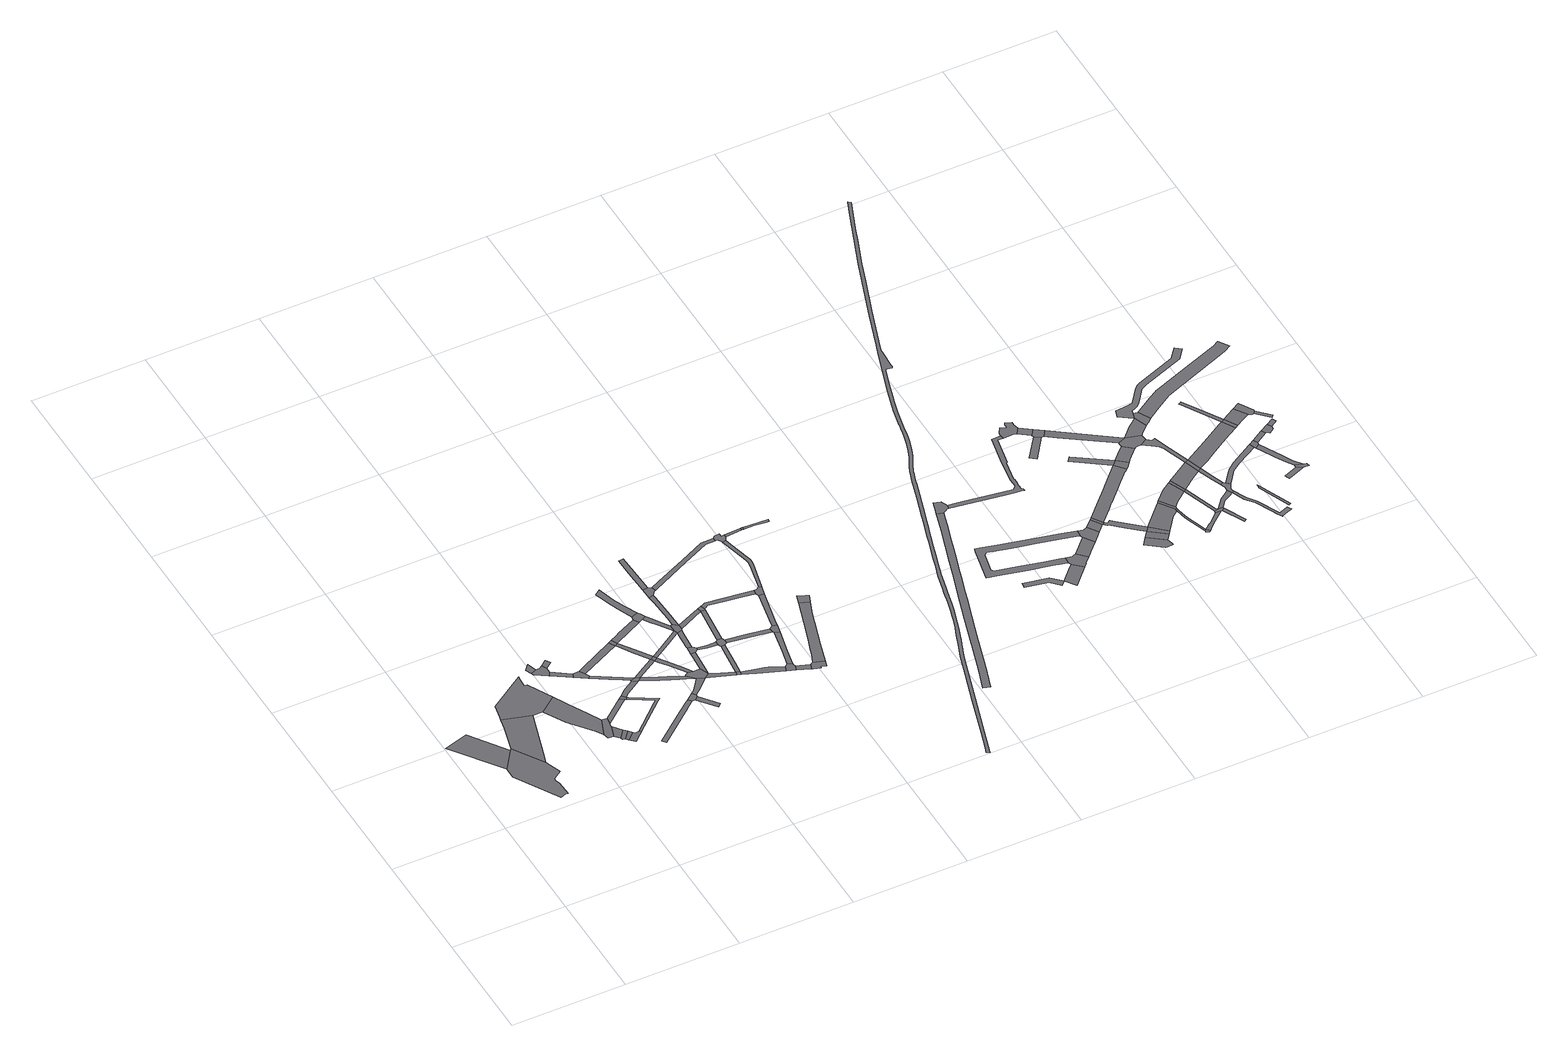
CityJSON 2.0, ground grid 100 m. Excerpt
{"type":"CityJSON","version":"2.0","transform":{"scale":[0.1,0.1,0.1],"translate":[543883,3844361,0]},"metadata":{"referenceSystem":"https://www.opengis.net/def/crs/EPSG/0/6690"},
"CityObjects":{
"road1":{"type":"Road","attributes":{"RoadStructureAttribute.sectionType":"1"},"geometry":[{"type":"MultiSurface","lod":"1","boundaries":[[[0,1,2,3]]]}]},
"road2":{"type":"Road","geometry":[{"type":"MultiSurface","lod":"1","boundaries":[[[4,3,2,5,6,7,8,9,10,11,12,13,14,15,16,17]]]}]},
"road3":{"type":"Road","attributes":{"RoadStructureAttribute.sectionType":"1"},"geometry":[{"type":"MultiSurface","lod":"1","boundaries":[[[18,19,4,17,20,21]]]}]},
"road4":{"type":"Road","attributes":{"RoadStructureAttribute.sectionType":"1"},"geometry":[{"type":"MultiSurface","lod":"1","boundaries":[[[22,23,24,25,26,27,18,21,28,29]]]}]},
"road5":{"type":"Road","attributes":{"RoadStructureAttribute.sectionType":"1"},"geometry":[{"type":"MultiSurface","lod":"1","boundaries":[[[30,31,32,33,29,28,34,35,36,37,38,39,40,41,42]]]}]},
"road6":{"type":"Road","geometry":[{"type":"MultiSurface","lod":"1","boundaries":[[[42,41,43,44,45,46,47,48]]]}]},
"road7":{"type":"Road","attributes":{"RoadStructureAttribute.sectionType":"1"},"geometry":[{"type":"MultiSurface","lod":"1","boundaries":[[[45,44,49,50,51]]]}]},
"road8":{"type":"Road","attributes":{"RoadStructureAttribute.sectionType":"1"},"geometry":[{"type":"MultiSurface","lod":"1","boundaries":[[[52,53,54,55]]]}]},
"road9":{"type":"Road","geometry":[{"type":"MultiSurface","lod":"1","boundaries":[[[51,50,56,57,58]]]}]},
"road10":{"type":"Road","attributes":{"RoadStructureAttribute.sectionType":"1"},"geometry":[{"type":"MultiSurface","lod":"1","boundaries":[[[58,57,59,60]]]}]},
"road11":{"type":"Road","geometry":[{"type":"MultiSurface","lod":"1","boundaries":[[[61,62,55,54,63,64,65,66]]]}]},
"road12":{"type":"Road","geometry":[{"type":"MultiSurface","lod":"1","boundaries":[[[67,68,60,59,69,70,71,72]]]}]},
"road13":{"type":"Road","attributes":{"RoadStructureAttribute.sectionType":"1"},"geometry":[{"type":"MultiSurface","lod":"1","boundaries":[[[73,65,64,74,75,76]]]}]},
"road14":{"type":"Road","attributes":{"RoadStructureAttribute.sectionType":"1"},"geometry":[{"type":"MultiSurface","lod":"1","boundaries":[[[77,78,61,66]]]}]},
"road15":{"type":"Road","attributes":{"RoadStructureAttribute.sectionType":"1"},"geometry":[{"type":"MultiSurface","lod":"1","boundaries":[[[79,48,47,80]]]}]},
"road16":{"type":"Road","geometry":[{"type":"MultiSurface","lod":"1","boundaries":[[[76,75,81,82,83,84,85]]]}]},
"road17":{"type":"Road","geometry":[{"type":"MultiSurface","lod":"1","boundaries":[[[86,79,80,87,88]]]}]},
"road18":{"type":"Road","attributes":{"RoadStructureAttribute.sectionType":"1"},"geometry":[{"type":"MultiSurface","lod":"1","boundaries":[[[89,90,91,92,93,88,87,94,95,96,97,98,72,71]]]}]},
"road19":{"type":"Road","attributes":{"RoadStructureAttribute.sectionType":"1"},"geometry":[{"type":"MultiSurface","lod":"1","boundaries":[[[99,100,83,82,101,102,103,104]]]}]},
"road20":{"type":"Road","attributes":{"RoadStructureAttribute.sectionType":"1"},"geometry":[{"type":"MultiSurface","lod":"1","boundaries":[[[105,106,107,86,88,108,109,110]]]}]},
"road21":{"type":"Road","attributes":{"RoadStructureAttribute.sectionType":"1"},"geometry":[{"type":"MultiSurface","lod":"1","boundaries":[[[111,112,113,114,115,116,117,118]]]}]},
"road22":{"type":"Road","attributes":{"RoadStructureAttribute.sectionType":"1"},"geometry":[{"type":"MultiSurface","lod":"1","boundaries":[[[119,120,85,84,121]]]}]},
"road23":{"type":"Road","geometry":[{"type":"MultiSurface","lod":"1","boundaries":[[[104,103,105,110,122]]]}]},
"road24":{"type":"Road","attributes":{"RoadStructureAttribute.sectionType":"1"},"geometry":[{"type":"MultiSurface","lod":"1","boundaries":[[[123,124,104,122,125,126]]]}]},
"road25":{"type":"Road","geometry":[{"type":"MultiSurface","lod":"1","boundaries":[[[127,119,121,128]]]}]},
"road26":{"type":"Road","geometry":[{"type":"MultiSurface","lod":"1","boundaries":[[[129,111,118,130,131,132]]]}]},
"road27":{"type":"Road","attributes":{"RoadStructureAttribute.sectionType":"1"},"geometry":[{"type":"MultiSurface","lod":"1","boundaries":[[[133,134,135,122,110,136,137,138,139,140,141,142]]]}]},
"road28":{"type":"Road","attributes":{"RoadStructureAttribute.sectionType":"1"},"geometry":[{"type":"MultiSurface","lod":"1","boundaries":[[[143,144,128,121,145,146,123,147]]]}]},
"road29":{"type":"Road","attributes":{"RoadStructureAttribute.sectionType":"1"},"geometry":[{"type":"MultiSurface","lod":"1","boundaries":[[[148,149,131,130]]]}]},
"road30":{"type":"Road","geometry":[{"type":"MultiSurface","lod":"1","boundaries":[[[147,123,126,150]]]}]},
"road31":{"type":"Road","attributes":{"RoadStructureAttribute.sectionType":"1"},"geometry":[{"type":"MultiSurface","lod":"1","boundaries":[[[141,151,152,153,129,132,154,155]]]}]},
"road32":{"type":"Road","attributes":{"RoadStructureAttribute.sectionType":"1"},"geometry":[{"type":"MultiSurface","lod":"1","boundaries":[[[156,157,158,127,128,159,160]]]}]},
"road33":{"type":"Road","attributes":{"RoadStructureAttribute.sectionType":"1"},"geometry":[{"type":"MultiSurface","lod":"1","boundaries":[[[161,162,150,126,163,164,165,166,167]]]}]},
"road34":{"type":"Road","geometry":[{"type":"MultiSurface","lod":"1","boundaries":[[[166,142,141,155,168,169,167]]]}]},
"road35":{"type":"Road","attributes":{"RoadStructureAttribute.sectionType":"1"},"geometry":[{"type":"MultiSurface","lod":"1","boundaries":[[[170,171,172,173,147,150,174,175,176]]]}]},
"road36":{"type":"Road","attributes":{"RoadStructureAttribute.sectionType":"1"},"geometry":[{"type":"MultiSurface","lod":"1","boundaries":[[[177,178,169,168,179,180,181]]]}]},
"road37":{"type":"Road","attributes":{"RoadStructureAttribute.sectionType":"1"},"geometry":[{"type":"MultiSurface","lod":"1","boundaries":[[[182,183,184,185,186,187,188,189,190,191,192]]]}]},
"road38":{"type":"Road","attributes":{"RoadStructureAttribute.sectionType":"1"},"geometry":[{"type":"MultiSurface","lod":"1","boundaries":[[[193,168,155,194,195]]]}]},
"road39":{"type":"Road","geometry":[{"type":"MultiSurface","lod":"1","boundaries":[[[196,192,191,156,160,197,198,199]]]}]},
"road40":{"type":"Road","geometry":[{"type":"MultiSurface","lod":"1","boundaries":[[[200,177,181,201,202,203,204]]]}]},
"road41":{"type":"Road","attributes":{"RoadStructureAttribute.sectionType":"1"},"geometry":[{"type":"MultiSurface","lod":"1","boundaries":[[[205,206,207,199,198,208,209,170,210]]]}]},
"road42":{"type":"Road","attributes":{"RoadStructureAttribute.sectionType":"1"},"geometry":[{"type":"MultiSurface","lod":"1","boundaries":[[[211,212,213,176,214,215,200,204]]]}]},
"road43":{"type":"Road","geometry":[{"type":"MultiSurface","lod":"1","boundaries":[[[195,194,216,217]]]}]},
"road44":{"type":"Road","geometry":[{"type":"MultiSurface","lod":"1","boundaries":[[[218,210,170,176,213,219,220]]]}]},
"road45":{"type":"Road","attributes":{"RoadStructureAttribute.sectionType":"1"},"geometry":[{"type":"MultiSurface","lod":"1","boundaries":[[[221,222,202,201,223,224,225]]]}]},
"road46":{"type":"Road","attributes":{"RoadStructureAttribute.sectionType":"1"},"geometry":[{"type":"MultiSurface","lod":"1","boundaries":[[[226,227,228,195,217,229,230,231]]]}]},
"road47":{"type":"Road","attributes":{"RoadStructureAttribute.sectionType":"1"},"geometry":[{"type":"MultiSurface","lod":"1","boundaries":[[[232,233,234,235,236,237,218,220]]]}]},
"road48":{"type":"Road","geometry":[{"type":"MultiSurface","lod":"1","boundaries":[[[238,239,225,224,226,231,240,241,242]]]}]},
"road49":{"type":"Road","attributes":{"RoadStructureAttribute.sectionType":"1"},"geometry":[{"type":"MultiSurface","lod":"1","boundaries":[[[243,244,245,246,217,216,247,248,249]]]}]},
"road50":{"type":"Road","geometry":[{"type":"MultiSurface","lod":"1","boundaries":[[[250,251,235,234,252,253,254]]]}]},
"road51":{"type":"Road","attributes":{"RoadStructureAttribute.sectionType":"1"},"geometry":[{"type":"MultiSurface","lod":"1","boundaries":[[[255,220,219,256]]]}]},
"road52":{"type":"Road","attributes":{"RoadStructureAttribute.sectionType":"1"},"geometry":[{"type":"MultiSurface","lod":"1","boundaries":[[[257,258,259,260,261,251,250]]]}]},
"road53":{"type":"Road","attributes":{"RoadStructureAttribute.sectionType":"1"},"geometry":[{"type":"MultiSurface","lod":"1","boundaries":[[[256,262,263,264,238,242,265,266]]]}]},
"road54":{"type":"Road","geometry":[{"type":"MultiSurface","lod":"1","boundaries":[[[267,255,256,266,268]]]}]},
"road55":{"type":"Road","geometry":[{"type":"MultiSurface","lod":"1","boundaries":[[[269,249,248,270,271,272,273]]]}]},
"road56":{"type":"Road","attributes":{"RoadStructureAttribute.sectionType":"1"},"geometry":[{"type":"MultiSurface","lod":"1","boundaries":[[[274,241,240,275,276,277,278]]]}]},
"road57":{"type":"Road","attributes":{"RoadStructureAttribute.sectionType":"1"},"geometry":[{"type":"MultiSurface","lod":"1","boundaries":[[[272,271,279,280]]]}]},
"road58":{"type":"Road","attributes":{"RoadStructureAttribute.sectionType":"1"},"geometry":[{"type":"MultiSurface","lod":"1","boundaries":[[[281,282,269,273,283,284]]]}]},
"road59":{"type":"Road","geometry":[{"type":"MultiSurface","lod":"1","boundaries":[[[285,280,279,286,287,288,289,290,291,292]]]}]},
"road60":{"type":"Road","attributes":{"RoadStructureAttribute.sectionType":"1"},"geometry":[{"type":"MultiSurface","lod":"1","boundaries":[[[293,294,295,296,267,268,297,298,299,300,301]]]}]},
"road61":{"type":"Road","geometry":[{"type":"MultiSurface","lod":"1","boundaries":[[[302,278,277,281,284,303]]]}]},
"road62":{"type":"Road","attributes":{"RoadStructureAttribute.sectionType":"1"},"geometry":[{"type":"MultiSurface","lod":"1","boundaries":[[[304,305,306,307,254,253,308,309,310,311]]]}]},
"road63":{"type":"Road","attributes":{"RoadStructureAttribute.sectionType":"1"},"geometry":[{"type":"MultiSurface","lod":"1","boundaries":[[[312,313,302,303,314,315]]]}]},
"road64":{"type":"Road","attributes":{"RoadStructureAttribute.sectionType":"1"},"geometry":[{"type":"MultiSurface","lod":"1","boundaries":[[[316,317,318,319,320,321,285,292,322,323,324,325,326,327]]]}]},
"road65":{"type":"Road","geometry":[{"type":"MultiSurface","lod":"1","boundaries":[[[328,329,301,300,312,315,330]]]}]},
"road66":{"type":"Road","attributes":{"RoadStructureAttribute.sectionType":"1"},"geometry":[{"type":"MultiSurface","lod":"1","boundaries":[[[331,332,333,334,335,336,337,338,339,340,341,342,343,344,328,330]]]}]},
"road67":{"type":"Road","geometry":[{"type":"MultiSurface","lod":"1","boundaries":[[[345,316,327,346,347]]]}]},
"road68":{"type":"Road","geometry":[{"type":"MultiSurface","lod":"1","boundaries":[[[348,349,350,351,304,311,352,353,354,338,337,355,356]]]}]},
"road69":{"type":"Road","attributes":{"RoadStructureAttribute.sectionType":"1"},"geometry":[{"type":"MultiSurface","lod":"1","boundaries":[[[357,356,355,358]]]}]},
"road70":{"type":"Road","geometry":[{"type":"MultiSurface","lod":"1","boundaries":[[[359,357,358,360,361]]]}]},
"road71":{"type":"Road","attributes":{"RoadStructureAttribute.sectionType":"1"},"geometry":[{"type":"MultiSurface","lod":"1","boundaries":[[[362,363,364,365,366,367,368,369,370,359,361]]]}]},
"road72":{"type":"Road","attributes":{"function":"3","RoadStructureAttribute.sectionType":"1"},"geometry":[{"type":"MultiSurface","lod":"1","boundaries":[[[371,372,373,374,375,376,377,378,379,380,381,382,383,384,385,386,387,388,389,390,391,392,393,394,395,396,397,398,399,400,401,402,403,404,405,406,407]]]}]},
"road73":{"type":"Road","geometry":[{"type":"MultiSurface","lod":"1","boundaries":[[[408,409,410,411,412,413]]]}]},
"road74":{"type":"Road","geometry":[{"type":"MultiSurface","lod":"1","boundaries":[[[414,415,371,407,416,417,418,419,420,421,422,423]]]}]},
"road75":{"type":"Road","attributes":{"RoadStructureAttribute.sectionType":"1"},"geometry":[{"type":"MultiSurface","lod":"1","boundaries":[[[424,425,426,427,428,429,430,431,432,433,434,435,436,437,438,439,440,441,442,443,444,445,446,447,448,449,450,451,452,453,454,455,456,457,458,459,460,461,462,463,464,465,466,467,468,469,470,471,472,473,474,475,476,477,478,479,480,481,482,483,484,485,486,487,488,489,490,491,492,493,494,495,496,497,498,499,500,501,502,503,504,505,506,507,508,509,510,511,512,513,514,515,516,517,518,519,520,521,522,523,524,525,526,527,528,529,530,531,532,533,534,535,536,537,538,539,540,541,542,543,544,545,546,547,548,549,550,551,552,553,554,555,556,557,558,559,560]]]}]},
"road76":{"type":"Road","attributes":{"RoadStructureAttribute.sectionType":"1"},"geometry":[{"type":"MultiSurface","lod":"1","boundaries":[[[561,562,563,564,565,566,567,568,569,570,571,572,573,574,575,576,577,578,579,580,581,582,583,584,585,586,587,588,589,590]]]}]},
"road77":{"type":"Road","attributes":{"RoadStructureAttribute.sectionType":"1"},"geometry":[{"type":"MultiSurface","lod":"1","boundaries":[[[591,592,593,413,594,595,596]]]}]},
"road78":{"type":"Road","geometry":[{"type":"MultiSurface","lod":"1","boundaries":[[[597,598,576,575,599,591,596,600,601,602,603]]]}]},
"road79":{"type":"Road","attributes":{"RoadStructureAttribute.sectionType":"1"},"geometry":[{"type":"MultiSurface","lod":"1","boundaries":[[[604,605,606,607,608,609,610,611,612,613,420,419,614,615,616,617,618,619,620,621,622,623,624,625,626,627,628,629,630,631,632,633,634]]]}]},
"road80":{"type":"Road","attributes":{"RoadStructureAttribute.sectionType":"1"},"geometry":[{"type":"MultiSurface","lod":"1","boundaries":[[[635,603,602,636,637,638]]]}]},
"road81":{"type":"Road","geometry":[{"type":"MultiSurface","lod":"1","boundaries":[[[639,590,589,640,635,638,641,642,643]]]}]},
"road82":{"type":"Road","attributes":{"RoadStructureAttribute.sectionType":"1"},"geometry":[{"type":"MultiSurface","lod":"1","boundaries":[[[644,645,643,642,646,647,648]]]}]},
"road83":{"type":"Road","geometry":[{"type":"MultiSurface","lod":"1","boundaries":[[[649,650,644,648,651,652]]]}]},
"road84":{"type":"Road","attributes":{"RoadStructureAttribute.sectionType":"1"},"geometry":[{"type":"MultiSurface","lod":"1","boundaries":[[[653,654,655,656,652,651,657,658,659,660,661,662,663,664]]]}]},
"road85":{"type":"Road","geometry":[{"type":"MultiSurface","lod":"1","boundaries":[[[665,666,667,668,669,670,671]]]}]},
"road86":{"type":"Road","attributes":{"RoadStructureAttribute.sectionType":"1"},"geometry":[{"type":"MultiSurface","lod":"1","boundaries":[[[663,672,665,671,673]]]}]},
"road87":{"type":"Road","geometry":[{"type":"MultiSurface","lod":"1","boundaries":[[[674,675,676,677,678,604,634,679,680,681,682,683,684]]]}]},
"road88":{"type":"Road","attributes":{"RoadStructureAttribute.sectionType":"1"},"geometry":[{"type":"MultiSurface","lod":"1","boundaries":[[[685,686,687,688]]]}]},
"road89":{"type":"Road","geometry":[{"type":"MultiSurface","lod":"1","boundaries":[[[664,663,673,689]]]}]},
"road90":{"type":"Road","attributes":{"RoadStructureAttribute.sectionType":"1"},"geometry":[{"type":"MultiSurface","lod":"1","boundaries":[[[690,691,692,693,694,649,652,695,696,697,698,699,700,701,702,703,704,705,706]]]}]},
"road91":{"type":"Road","attributes":{"RoadStructureAttribute.sectionType":"1"},"geometry":[{"type":"MultiSurface","lod":"1","boundaries":[[[681,680,707,708,709]]]}]},
"road92":{"type":"Road","geometry":[{"type":"MultiSurface","lod":"1","boundaries":[[[709,708,685,688,710,711]]]}]},
"road93":{"type":"Road","attributes":{"RoadStructureAttribute.sectionType":"1"},"geometry":[{"type":"MultiSurface","lod":"1","boundaries":[[[712,713,714,715,664,689,716,717,718,719,720,721,722]]]}]},
"road94":{"type":"Road","attributes":{"RoadStructureAttribute.sectionType":"1"},"geometry":[{"type":"MultiSurface","lod":"1","boundaries":[[[723,724,690,725]]]}]},
"road95":{"type":"Road","attributes":{"RoadStructureAttribute.sectionType":"1"},"geometry":[{"type":"MultiSurface","lod":"1","boundaries":[[[726,727,712,722,728,729]]]}]},
"road96":{"type":"Road","attributes":{"RoadStructureAttribute.sectionType":"1"},"geometry":[{"type":"MultiSurface","lod":"1","boundaries":[[[730,731,732,733,734,728,722,735,736,737,738,739]]]}]},
"road97":{"type":"Road","geometry":[{"type":"MultiSurface","lod":"1","boundaries":[[[739,738,740,741,742,743]]]}]},
"road98":{"type":"Road","geometry":[{"type":"MultiSurface","lod":"1","boundaries":[[[725,690,706,744,745]]]}]},
"road99":{"type":"Road","attributes":{"RoadStructureAttribute.sectionType":"1"},"geometry":[{"type":"MultiSurface","lod":"1","boundaries":[[[746,711,710,747,748,749]]]}]},
"road100":{"type":"Road","geometry":[{"type":"MultiSurface","lod":"1","boundaries":[[[750,751,726,729,752,753,754,755,756,757,758,759]]]}]},
"road101":{"type":"Road","attributes":{"RoadStructureAttribute.sectionType":"1"},"geometry":[{"type":"MultiSurface","lod":"1","boundaries":[[[760,761,762,763,764,765,766,767,768,739,743]]]}]},
"road102":{"type":"Road","attributes":{"RoadStructureAttribute.sectionType":"1"},"geometry":[{"type":"MultiSurface","lod":"1","boundaries":[[[769,770,725,745,771,772]]]}]},
"road103":{"type":"Road","geometry":[{"type":"MultiSurface","lod":"1","boundaries":[[[773,750,759,774,775]]]}]},
"road104":{"type":"Road","attributes":{"RoadStructureAttribute.sectionType":"1"},"geometry":[{"type":"MultiSurface","lod":"1","boundaries":[[[776,777,778,774,759,779,780]]]}]},
"road105":{"type":"Road","geometry":[{"type":"MultiSurface","lod":"1","boundaries":[[[780,779,781,763,762,782,783,784]]]}]},
"road106":{"type":"Road","attributes":{"RoadStructureAttribute.sectionType":"1"},"geometry":[{"type":"MultiSurface","lod":"1","boundaries":[[[783,782,785,786]]]}]},
"road107":{"type":"Road","geometry":[{"type":"MultiSurface","lod":"1","boundaries":[[[749,748,787,788,789,769,772,790,791,792,793,794,795]]]}]},
"road108":{"type":"Road","attributes":{"RoadStructureAttribute.sectionType":"1"},"geometry":[{"type":"MultiSurface","lod":"1","boundaries":[[[796,797,798,799,800,773,775,801,802,803,804,805,806]]]}]},
"road109":{"type":"Road","attributes":{"RoadStructureAttribute.sectionType":"1"},"geometry":[{"type":"MultiSurface","lod":"1","boundaries":[[[807,808,809,810,780,784,811,812,813,814,815,816]]]}]},
"road110":{"type":"Road","attributes":{"RoadStructureAttribute.sectionType":"1"},"geometry":[{"type":"MultiSurface","lod":"1","boundaries":[[[817,818,819,820,794,793,821,822,823,824,825,826,827,828,829,830,831,796,832]]]}]},
"road111":{"type":"Road","attributes":{"RoadStructureAttribute.sectionType":"1"},"geometry":[{"type":"MultiSurface","lod":"1","boundaries":[[[833,834,835,836,749,795,837,838,839,840,841]]]}]},
"road112":{"type":"Road","geometry":[{"type":"MultiSurface","lod":"1","boundaries":[[[832,796,806,842,843]]]}]},
"road113":{"type":"Road","attributes":{"RoadStructureAttribute.sectionType":"1"},"geometry":[{"type":"MultiSurface","lod":"1","boundaries":[[[844,842,806,845,846,847]]]}]},
"road114":{"type":"Road","geometry":[{"type":"MultiSurface","lod":"1","boundaries":[[[847,846,848,849,850,851,852,853,807,816,854,855,856,857,858,859,860]]]}]},
"road115":{"type":"Road","geometry":[{"type":"MultiSurface","lod":"1","boundaries":[[[861,833,841,862,863,864]]]}]},
"road116":{"type":"Road","attributes":{"RoadStructureAttribute.sectionType":"1"},"geometry":[{"type":"MultiSurface","lod":"1","boundaries":[[[865,866,867,868,869,856,855,870,871,872,873,874,875,876,877,878,879,880,881]]]}]},
"road117":{"type":"Road","attributes":{"RoadStructureAttribute.sectionType":"1"},"geometry":[{"type":"MultiSurface","lod":"1","boundaries":[[[882,883,884,885,886,887]]]}]},
"road118":{"type":"Road","attributes":{"RoadStructureAttribute.sectionType":"1"},"geometry":[{"type":"MultiSurface","lod":"1","boundaries":[[[888,889,890,891,892,893,894,860,859,895,896,897,898,899,900,901,902,903]]]}]},
"road119":{"type":"Road","attributes":{"RoadStructureAttribute.sectionType":"1"},"geometry":[{"type":"MultiSurface","lod":"1","boundaries":[[[904,905,906,907,908,832,843,909,910,911,912,913]]]}]},
"road120":{"type":"Road","attributes":{"RoadStructureAttribute.sectionType":"1"},"geometry":[{"type":"MultiSurface","lod":"1","boundaries":[[[914,915,916,917,918,919,920,921,922,923,833,861,924,925,926,927,928,929,930,931,932,933]]]}]},
"road121":{"type":"Road","attributes":{"RoadStructureAttribute.sectionType":"1"},"geometry":[{"type":"MultiSurface","lod":"1","boundaries":[[[934,935,936,937,938,904,939]]]}]},
"road122":{"type":"Road","geometry":[{"type":"MultiSurface","lod":"1","boundaries":[[[940,941,942,943,944,945,946]]]}]},
"road123":{"type":"Road","geometry":[{"type":"MultiSurface","lod":"1","boundaries":[[[947,888,903,948,949,950]]]}]},
"road124":{"type":"Road","geometry":[{"type":"MultiSurface","lod":"1","boundaries":[[[939,904,913,951]]]}]},
"road125":{"type":"Road","attributes":{"RoadStructureAttribute.sectionType":"1"},"geometry":[{"type":"MultiSurface","lod":"1","boundaries":[[[952,953,949,948,954,955,956,957,958,959]]]}]},
"road126":{"type":"Road","attributes":{"RoadStructureAttribute.sectionType":"1"},"geometry":[{"type":"MultiSurface","lod":"1","boundaries":[[[960,947,950,961]]]}]},
"road127":{"type":"Road","geometry":[{"type":"MultiSurface","lod":"1","boundaries":[[[958,962,963,940,946,964,965,959]]]}]},
"road128":{"type":"Road","attributes":{"RoadStructureAttribute.sectionType":"1"},"geometry":[{"type":"MultiSurface","lod":"1","boundaries":[[[966,939,951,967,968]]]}]},
"road129":{"type":"Road","attributes":{"RoadStructureAttribute.sectionType":"1"},"geometry":[{"type":"MultiSurface","lod":"1","boundaries":[[[969,970,971,972,973,974,975,976,977,978,864,863,979,980,981,982,983,984]]]}]},
"road130":{"type":"Road","geometry":[{"type":"MultiSurface","lod":"1","boundaries":[[[985,960,961,986,987,988,989]]]}]},
"road131":{"type":"Road","geometry":[{"type":"MultiSurface","lod":"1","boundaries":[[[990,966,968,991,992,993,994,995,996]]]}]},
"road132":{"type":"Road","attributes":{"RoadStructureAttribute.sectionType":"1"},"geometry":[{"type":"MultiSurface","lod":"1","boundaries":[[[997,985,989,998]]]}]},
"road133":{"type":"Road","attributes":{"RoadStructureAttribute.sectionType":"1"},"geometry":[{"type":"MultiSurface","lod":"1","boundaries":[[[999,995,994,1000,1001]]]}]}
},
"vertices":[
[224,2078,0],[10,2016,0],[320,1588,0],[443,1763,0],
[458,1775,0],[322,1512,0],[323,1488,0],[547,1104,0],[562,1111,0],[600,1128,0],[613,1119,0],[609,1259,0],[594,1297,0],[597,1314,0],[598,1317,0],[603,1321,0],[675,1369,0],[625,1511,0],
[541,2101,0],[524,2011,0],[646,1581,0],[784,2032,0],
[908,2356,0],[884,2360,0],[884,2431,0],[892,2471,0],[576,2259,0],[548,2136,0],[870,2032,0],[1018,2145,0],
[1168,1860,0],[1115,1960,0],[1077,2031,0],[1065,2055,0],[978,1841,0],[982,1835,0],[1002,1809,0],[1041,1762,0],[1048,1753,0],[1118,1663,0],[1128,1649,0],[1173,1584,0],[1231,1739,0],
[1182,1531,0],[1230,1530,0],[1265,1640,0],[1266,1660,0],[1267,1666,0],[1279,1729,0],
[1255,1501,0],[1268,1486,0],[1328,1561,0],
[1017,2561,0],[975,2510,0],[996,2458,0],[1044,2477,0],
[1276,1467,0],[1295,1462,0],[1353,1530,0],
[1316,1439,0],[1381,1496,0],
[1106,2497,0],[1078,2477,0],[1004,2437,0],[1107,2368,0],[1126,2410,0],[1129,2451,0],
[1419,1486,0],[1397,1487,0],[1356,1394,0],[1418,1449,0],[1446,1475,0],[1432,1490,0],
[1236,2334,0],[1216,2296,0],[1261,2266,0],[1277,2305,0],
[1189,2497,0],[1159,2536,0],
[1467,1884,0],[1501,1858,0],
[1316,2231,0],[1366,2200,0],[1382,2225,0],[1366,2258,0],[1337,2305,0],
[1493,1907,0],[1510,1852,0],[1523,1875,0],
[1493,1517,0],[1718,1719,0],[1746,1744,0],[1642,1805,0],[1532,1870,0],[1524,1845,0],[1621,1789,0],[1707,1739,0],[1677,1712,0],[1490,1542,0],
[1602,2089,0],[1526,2136,0],[1499,2116,0],[1592,2058,0],[1643,2026,0],[1682,2040,0],
[1643,2014,0],[1561,1962,0],[1530,1942,0],[1537,1888,0],[1558,1907,0],[1695,1994,0],
[1932,1628,0],[1911,1611,0],[1813,1534,0],[1537,1310,0],[1560,1274,0],[1886,1542,0],[1904,1556,0],[1955,1599,0],
[1691,2485,0],[1392,2334,0],[1718,2433,0],
[1722,2025,0],
[1890,2167,0],[1792,2107,0],[1820,2082,0],[1911,2136,0],
[1719,2500,0],[1745,2448,0],
[1991,1676,0],[1982,1596,0],[2014,1624,0],[2015,1645,0],
[1999,1893,0],[1916,1933,0],[1853,1962,0],[1815,1934,0],[1841,1921,0],[1919,1888,0],[1983,1862,0],[2082,1821,0],[2101,1813,0],[2038,1875,0],
[1831,2324,0],[1752,2438,0],[1736,2405,0],[1799,2307,0],[1925,2186,0],
[2105,1444,0],[2136,1474,0],
[1941,2158,0],
[2098,1798,0],[2080,1775,0],[2021,1699,0],[2075,1694,0],[2167,1786,0],
[1981,2627,0],[1806,2543,0],[1783,2532,0],[1762,2456,0],[2005,2578,0],
[2051,1996,0],[2009,2057,0],[1928,2111,0],[1978,2040,0],[2033,1961,0],[2076,1899,0],[2121,1892,0],
[2212,1815,0],[2180,1892,0],
[2205,2367,0],[2157,2336,0],[2040,2260,0],[1943,2198,0],[2053,2230,0],[2198,2322,0],[2214,2332,0],
[2194,2077,0],[2191,2040,0],[2217,1878,0],[2228,2009,0],[2233,2074,0],
[1992,2794,0],[1965,2858,0],[1954,2883,0],[1910,3029,0],[1904,3049,0],[1856,3014,0],[1869,2974,0],[1906,2856,0],[1932,2792,0],[1985,2658,0],[2045,2682,0],
[2252,1797,0],[2401,1699,0],[2406,1731,0],
[2057,2659,0],[2037,2595,0],[2043,2598,0],[2080,2618,0],
[2200,2148,0],[2260,2090,0],[2270,2116,0],[2254,2127,0],[2240,2145,0],
[2164,2492,0],[2107,2576,0],[2088,2604,0],[2082,2542,0],[2129,2475,0],[2204,2432,0],
[2243,2190,0],[2252,2303,0],[2255,2344,0],[2213,2317,0],[2201,2165,0],
[2433,1686,0],[2441,1716,0],
[2225,2439,0],[2264,2358,0],[2265,2406,0],
[2410,2101,0],[2349,2107,0],[2345,2077,0],[2431,2064,0],[2430,2105,0],
[2444,2044,0],[2427,1902,0],[2417,1819,0],[2453,1823,0],[2460,1895,0],[2476,2043,0],
[2259,2540,0],[2250,2772,0],[2248,2800,0],[2207,2789,0],[2211,2719,0],[2221,2521,0],
[2451,2121,0],[2441,2110,0],[2500,2057,0],[2500,2096,0],[2488,2119,0],
[2681,1654,0],[2661,1662,0],[2633,1673,0],[2571,1687,0],[2547,1643,0],[2761,1561,0],[2776,1602,0],
[2246,2892,0],[2204,2890,0],[2276,2835,0],[2291,2842,0],[2278,2881,0],
[2479,2501,0],[2489,2469,0],
[2234,3235,0],[2233,3273,0],[2204,3272,0],[2190,3271,0],[2196,3110,0],
[2486,2449,0],[2467,2266,0],[2453,2141,0],[2504,2267,0],[2526,2463,0],
[2516,2518,0],[2528,2479,0],
[2806,1625,0],[2799,1546,0],[2834,1533,0],[2851,1577,0],[2843,1608,0],
[2691,2068,0],[2513,2055,0],[2685,2030,0],[2874,2002,0],[2871,2043,0],
[2944,1490,0],[2962,1535,0],
[2881,1987,0],[2837,1773,0],[2875,1757,0],[2922,1969,0],
[2988,1546,0],[2957,1485,0],[3018,1464,0],[3023,1479,0],[3027,1481,0],[3029,1480,0],[3065,1463,0],[3082,1518,0],
[2880,2497,0],[2703,2519,0],[2560,2537,0],[2536,2527,0],[2568,2499,0],[2706,2479,0],[2853,2457,0],[2960,2442,0],[2965,2486,0],
[2903,2061,0],[2940,2053,0],
[2959,3154,0],[2851,3150,0],[2637,3050,0],[2356,2918,0],[2306,2849,0],[2644,3010,0],[2876,3121,0],[2959,3122,0],
[2970,2417,0],[2918,2139,0],[2953,2115,0],[3017,2413,0],
[3206,2196,0],[3139,1988,0],[3077,1795,0],[3040,1686,0],[3023,1636,0],[3008,1595,0],[3122,1651,0],[3138,1706,0],[3212,1939,0],[3217,1956,0],[3250,2065,0],[3289,2163,0],
[3014,2500,0],[2988,2483,0],[3037,2494,0],
[3076,2646,0],[3100,2750,0],[3105,2778,0],[3102,2811,0],[3102,2817,0],[3067,2955,0],[3035,3085,0],[3004,3078,0],[3039,2940,0],[3072,2813,0],[3072,2790,0],[3072,2769,0],[3072,2766,0],[3064,2717,0],
[3230,2277,0],[3317,2234,0],[3293,2249,0],
[3033,3146,0],[3027,3145,0],[3025,3174,0],[2984,3171,0],[2979,3122,0],[2995,3103,0],[2999,3098,0],[3054,3123,0],[3052,3147,0],
[3198,3157,0],[3200,3134,0],
[3219,3159,0],[3215,3135,0],[3219,3135,0],
[3248,3134,0],[3288,3133,0],[3311,3133,0],[3410,3123,0],[3434,3121,0],[3436,3135,0],[3437,3143,0],[3290,3154,0],[3236,3158,0],
[4623,2591,0],[4613,2556,0],[4567,2409,0],[4512,2236,0],[4461,2070,0],[4417,1929,0],[4375,1797,0],[4322,1631,0],[4263,1441,0],[4179,1167,0],[4173,1147,0],[4087,870,0],[4022,677,0],[4082,657,0],[4088,677,0],[4109,743,0],[4116,767,0],[4127,803,0],[4129,807,0],[4137,834,0],[4179,970,0],[4205,1051,0],[4235,1148,0],[4241,1167,0],[4284,1306,0],[4306,1376,0],[4350,1517,0],[4379,1610,0],[4412,1717,0],[4454,1850,0],[4489,1962,0],[4519,2057,0],[4556,2177,0],[4586,2272,0],[4638,2439,0],[4660,2512,0],[4680,2575,0],
[5060,1540,0],[4847,1583,0],[4837,1534,0],[5035,1494,0],[5111,1420,0],[5146,1456,0],
[4660,2711,0],[4631,2619,0],[4684,2578,0],[4698,2586,0],[4725,2602,0],[4736,2600,0],[4742,2640,0],[4732,2662,0],[4719,2689,0],[4717,2693,0],
[5663,6039,0],[5608,5906,0],[5407,5380,0],[5281,5025,0],[5212,4825,0],[5102,4506,0],[5066,4399,0],[5018,4255,0],[5016,4250,0],[5009,4228,0],[4938,4009,0],[4888,3841,0],[4874,3785,0],[4849,3673,0],[4838,3627,0],[4836,3610,0],[4827,3561,0],[4820,3525,0],[4809,3477,0],[4791,3413,0],[4771,3350,0],[4762,3325,0],[4747,3288,0],[4735,3260,0],[4724,3238,0],[4710,3208,0],[4689,3167,0],[4667,3116,0],[4649,3069,0],[4632,3017,0],[4575,2829,0],[4509,2617,0],[4492,2563,0],[4466,2479,0],[4444,2409,0],[4418,2325,0],[4396,2254,0],[4363,2149,0],[4338,2066,0],[4309,1971,0],[4291,1907,0],[4279,1860,0],[4268,1816,0],[4259,1779,0],[4249,1731,0],[4241,1694,0],[4231,1653,0],[4222,1619,0],[4213,1586,0],[4202,1548,0],[4194,1521,0],[4179,1472,0],[4164,1427,0],[4151,1386,0],[4132,1334,0],[4112,1280,0],[4083,1203,0],[4061,1146,0],[4033,1073,0],[3972,875,0],[3881,583,0],[3773,236,0],[3723,74,0],[3705,18,0],[3731,6,0],[3733,12,0],[3818,289,0],[3914,600,0],[4027,963,0],[4053,1047,0],[4084,1127,0],[4091,1146,0],[4096,1159,0],[4124,1235,0],[4151,1310,0],[4170,1361,0],[4211,1484,0],[4231,1554,0],[4253,1637,0],[4272,1709,0],[4292,1793,0],[4315,1887,0],[4335,1962,0],[4352,2023,0],[4375,2096,0],[4390,2146,0],[4413,2219,0],[4435,2292,0],[4458,2361,0],[4475,2418,0],[4500,2496,0],[4522,2566,0],[4539,2618,0],[4609,2844,0],[4645,2962,0],[4653,2994,0],[4664,3030,0],[4677,3066,0],[4689,3099,0],[4722,3172,0],[4744,3215,0],[4766,3260,0],[4778,3289,0],[4792,3325,0],[4807,3368,0],[4824,3424,0],[4833,3458,0],[4845,3506,0],[4852,3543,0],[4858,3578,0],[4862,3608,0],[4893,3748,0],[4923,3865,0],[4941,3926,0],[4984,4061,0],[5031,4208,0],[5036,4219,0],[5038,4223,0],[5042,4226,0],[5043,4227,0],[5045,4227,0],[5052,4225,0],[5091,4213,0],[5097,4230,0],[5098,4250,0],[5105,4391,0],[5105,4393,0],[5107,4437,0],[5163,4602,0],[5252,4863,0],[5365,5180,0],[5431,5366,0],[5517,5590,0],[5526,5618,0],[5575,5747,0],[5657,5957,0],[5686,6026,0],
[5379,1941,0],[5143,1996,0],[4880,2057,0],[4741,2090,0],[4699,2100,0],[4693,2075,0],[4635,1810,0],[4626,1766,0],[4650,1761,0],[4707,1749,0],[4955,1694,0],[5148,1651,0],[5223,1635,0],[5265,1625,0],[5271,1624,0],[5277,1684,0],[5248,1691,0],[5109,1721,0],[4907,1766,0],[4719,1808,0],[4702,1833,0],[4740,2006,0],[4763,2022,0],[4913,1986,0],[5017,1962,0],[5135,1935,0],[5328,1891,0],[5487,1854,0],[5494,1852,0],[5501,1912,0],
[5282,1597,0],[5256,1570,0],[5166,1477,0],[5212,1363,0],[5254,1407,0],[5363,1521,0],
[5352,1678,0],[5333,1671,0],[5280,1604,0],[5392,1552,0],[5389,1555,0],[5443,1610,0],[5367,1684,0],
[5477,3143,0],[5397,3139,0],[5343,2866,0],[5307,2663,0],[5309,2625,0],[5312,2586,0],[5302,2576,0],[5285,2559,0],[4870,2621,0],[4820,2628,0],[5186,2532,0],[5268,2519,0],[5344,2509,0],[5349,2508,0],[5352,2507,0],[5352,2528,0],[5352,2529,0],[5341,2530,0],[5342,2539,0],[5336,2539,0],[5338,2571,0],[5338,2581,0],[5339,2587,0],[5341,2626,0],[5342,2653,0],[5337,2659,0],[5371,2851,0],[5381,2850,0],[5430,3105,0],[5436,3111,0],[5482,3108,0],
[5502,1824,0],[5458,1625,0],[5481,1649,0],[5565,1735,0],
[5552,1899,0],[5500,1832,0],[5615,1788,0],[5647,1821,0],[5585,1909,0],
[5646,1972,0],[5621,1947,0],[5664,1838,0],[5698,1873,0],[5708,1884,0],
[5664,1991,0],[5656,1982,0],[5714,1879,0],[5726,1902,0],
[5809,1871,0],[5778,1898,0],[5754,1880,0],[5732,1898,0],[5726,1870,0],[5736,1862,0],[5740,1857,0],[5741,1855,0],[5746,1855,0],[5845,1769,0],[5975,1653,0],[6007,1694,0],
[5934,1598,0],[5881,1528,0],[6022,1423,0],[6036,1423,0],[6089,1429,0],[6086,1446,0],[6075,1493,0],
[5971,1648,0],[6116,1547,0],
[5572,3256,0],[5565,3237,0],[5563,3197,0],[5514,3226,0],[5480,3168,0],[5581,3111,0],[5596,3101,0],[5635,3157,0],[5625,3205,0],[5626,3222,0],[5627,3237,0],
[5696,3010,0],[5557,2814,0],[5606,2780,0],[5746,2977,0],
[6135,1573,0],
[6096,2439,0],[6005,2345,0],[5925,2261,0],[5895,2230,0],[5801,2132,0],[5772,1950,0],[5836,2017,0],[5870,2053,0],[5880,2063,0],[5886,2069,0],[5992,2178,0],[6053,2242,0],[6077,2266,0],[6089,2279,0],[6145,2337,0],[6149,2333,0],[6167,2351,0],
[5633,3075,0],[5693,3033,0],[5732,3088,0],
[5769,2980,0],[5807,3034,0],
[6201,1901,0],[6122,1818,0],[6035,1727,0],[6016,1705,0],[6196,1654,0],[6237,1707,0],[6281,1745,0],[6283,1747,0],[6287,1750,0],[6286,1772,0],[6290,1777,0],
[5836,2684,0],[5805,2638,0],[6135,2479,0],
[6217,1918,0],[6208,1909,0],[6305,1778,0],[6304,1795,0],
[6391,1460,0],[6352,1574,0],[6327,1649,0],[6307,1751,0],[6306,1755,0],[6292,1755,0],[6294,1749,0],[6313,1651,0],[6379,1456,0],[6392,1458,0],
[6383,1445,0],[6377,1434,0],[6406,1419,0],[6419,1433,0],
[6183,2367,0],[6218,2409,0],
[6275,2701,0],[5860,2916,0],[6251,2646,0],[6317,2671,0],
[6381,2061,0],[6308,2013,0],[6315,1808,0],[6328,1821,0],[6342,1836,0],[6363,1854,0],[6392,1879,0],[6430,1909,0],[6437,1914,0],[6444,1920,0],
[6450,1466,0],[6501,1509,0],[6595,1590,0],[6544,1589,0],[6538,1584,0],[6496,1544,0],[6454,1505,0],[6452,1506,0],[6397,1462,0],
[6253,2600,0],[6203,2550,0],[6237,2431,0],[6332,2530,0],
[6402,2074,0],[6465,1931,0],[6463,1935,0],
[6583,1623,0],[6578,1627,0],[6566,1636,0],[6551,1611,0],[6586,1621,0],
[6546,1596,0],[6604,1589,0],[6626,1609,0],[6626,1619,0],
[6701,1397,0],[6722,1412,0],
[6251,2635,0],[6251,2633,0],[6253,2610,0],[6335,2527,0],[6345,2536,0],[6349,2537,0],[6392,2543,0],[6455,2582,0],[6450,2634,0],
[6604,2209,0],[6604,2207,0],[6466,2116,0],[6419,2085,0],[6418,2085,0],[6465,1937,0],[6482,1949,0],[6504,1965,0],[6551,2001,0],[6646,2071,0],[6650,2074,0],
[6744,1775,0],[6717,1753,0],[6696,1737,0],[6659,1708,0],[6629,1622,0],[6672,1675,0],[6697,1689,0],[6738,1713,0],[6761,1732,0],[6765,1735,0],
[6592,2348,0],[6555,2459,0],[6523,2558,0],[6492,2546,0],[6464,2494,0],[6492,2474,0],[6505,2464,0],[6511,2457,0],[6514,2453,0],[6519,2447,0],[6525,2437,0],[6530,2427,0],[6534,2417,0],[6541,2397,0],[6580,2284,0],[6635,2220,0],
[6489,2831,0],[6436,2787,0],[6408,2763,0],[6388,2743,0],[6452,2637,0],[6457,2643,0],[6460,2648,0],[6521,2708,0],[6535,2720,0],
[6678,2088,0],[6677,2090,0],
[6721,1975,0],[6703,1932,0],[6731,1856,0],[6759,1871,0],
[6738,1837,0],[6742,1827,0],[6746,1812,0],[6747,1793,0],[6747,1782,0],[6746,1779,0],[6767,1735,0],[6770,1736,0],[6788,1743,0],[6777,1770,0],[6787,1792,0],[6803,1827,0],[6773,1852,0],
[6506,2885,0],[6559,2740,0],[6602,2774,0],[6546,2879,0],
[7009,1365,0],[6991,1357,0],[6891,1561,0],[6836,1633,0],[6825,1659,0],[6816,1623,0],[6874,1551,0],[6943,1404,0],[6971,1349,0],[6988,1316,0],[6989,1315,0],[6992,1316,0],[7017,1326,0],[7024,1329,0],[7087,1353,0],[7088,1353,0],[7070,1393,0],
[6985,1714,0],[6982,1720,0],[6982,1714,0],[6978,1682,0],[7093,1403,0],[7113,1413,0],
[7141,2153,0],[7133,2148,0],[7093,2124,0],[6938,2031,0],[6871,1979,0],[6857,1959,0],[6854,1957,0],[6804,1828,0],[6847,1885,0],[6879,1929,0],[6884,1934,0],[6893,1946,0],[6949,1985,0],[6977,2001,0],[7158,2105,0],[7159,2106,0],
[7071,2481,0],[7067,2479,0],[7039,2462,0],[6844,2345,0],[6638,2222,0],[6761,2137,0],[6838,2189,0],[6963,2267,0],[7057,2324,0],[7136,2371,0],
[7134,3394,0],[7059,3300,0],[6713,3167,0],[6683,3151,0],[6658,3129,0],[6552,2990,0],[6537,2990,0],[6517,2986,0],[6400,2976,0],[6378,2911,0],[6508,2917,0],[6536,2923,0],[6565,2938,0],[6590,2958,0],[6627,3006,0],[6694,3097,0],[6716,3112,0],[6753,3130,0],[7112,3263,0],[7184,3354,0],
[7083,2518,0],[6963,2713,0],[6896,2831,0],[6884,2823,0],[6871,2816,0],[7096,2496,0],
[7337,1756,0],[7221,1708,0],[7220,1707,0],[7230,1687,0],[7240,1667,0],[7382,1728,0],[7384,1729,0],
[7189,2182,0],[7164,2097,0],[7204,2119,0],[7210,2147,0],
[7161,2386,0],
[7350,1840,0],[7307,1926,0],[7241,1955,0],[7249,1940,0],[7290,1865,0],[7301,1847,0],[7342,1788,0],[7409,1765,0],
[7295,2246,0],[7315,2213,0],
[7342,1787,0],[7341,1777,0],[7441,1728,0],[7436,1757,0],
[7217,2568,0],[7213,2417,0],[7291,2463,0],
[7468,3304,0],[7417,3272,0],[7374,3256,0],[7105,3153,0],[6801,3040,0],[6785,3034,0],[6771,3025,0],[6701,2980,0],[6560,2889,0],[6550,2882,0],[6620,2789,0],[6642,2804,0],[6715,2853,0],[6851,2937,0],[7463,3175,0],[7525,3212,0],
[7371,2291,0],[7337,2208,0],[7346,2196,0],[7386,2226,0],[7392,2256,0],
[7281,2606,0],[7301,2456,0],[7320,2444,0],[7329,2447,0],[7335,2448,0],[7351,2474,0],[7353,2484,0],
[7434,2329,0],[7450,2293,0],
[7389,2436,0],[7439,2344,0],[7457,2368,0]
]}
